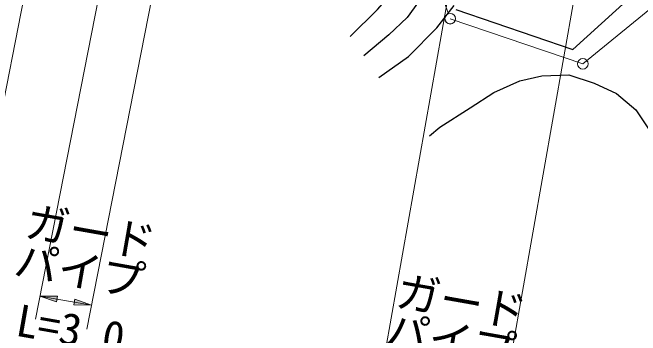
# Model space of a CAD drawing. Units: millimetres, scale not verified. Extents: x 40004 to 680061, y 20002 to 380034.
# Drawn here: x 287976 to 323980, y 231504 to 249993 of the extents above; entities that cross this region are included whole.
import ezdxf
from ezdxf.enums import TextEntityAlignment as Align

# ---------------------------------------------------------------- set-up
doc = ezdxf.new("R2010")
doc.units = ezdxf.units.MM
doc.header["$LTSCALE"] = 1000.09
for name, color, linetype, lineweight in [('M-BGD', 7, 'Continuous', 25), ('M-BMK-ROW', 30, 'Continuous', 13), ('M-STR-HTXT', 7, 'Continuous', 13)]:
    doc.layers.add(name, color=color, linetype=linetype, lineweight=lineweight)
doc.styles.add('ＭＳ ゴシック', font='')
doc.styles.get('ＭＳ ゴシック').set_extended_font_data('MS Gothic')

msp = doc.modelspace()

# ---------------------------------------------------------------- hatches: boundary and pattern name
at = {"layer": 'M-STR-HTXT'}
for points in [[(289548, 233760), (290562, 233750), (290504, 233422)], [(292503, 233238), (291489, 233248), (291547, 233577)]]:
    msp.add_hatch(color=256, dxfattribs=at).paths.add_polyline_path(points)

# ---------------------------------------------------------------- linework, layer by layer
at = {"layer": 'M-BGD'}
for p in [(324490, 251874), (313385, 250174)]:
    msp.add_line(p, (320103, 247885), dxfattribs=at)
for points in [[(307342, 248631), (308896, 250177), (309884, 251296), (310794, 253188)], [(312550, 252425), (310603, 249714), (309561, 248724), (308126, 247507)], [(308985, 246275), (310677, 247469), (312298, 249118), (313298, 250404)], [(311891, 242940), (312473, 243431), (314224, 244540), (315565, 245415), (317061, 246085), (318320, 246374), (319882, 246420), (321325, 245960), (322602, 245364), (323715, 244430), (324707, 242943), (325674, 241263)]]:
    msp.add_lwpolyline(points, dxfattribs=at)
at = {"layer": 'M-BMK-ROW'}
for p, q in [((312054, 252500), (312970, 249928)), ((324917, 250516), (320676, 247057)), ((320676, 247057), (313069, 249642))]:
    msp.add_line(p, q, dxfattribs=at)
for centre, radius in [((313069, 249642), 306), ((313071, 249646), 300), ((320676, 247057), 306)]:
    msp.add_circle(centre, radius, dxfattribs=at)
at = {"layer": 'M-STR-HTXT'}
for p, q in [((294803, 282243), (285166, 233244)), ((298924, 281432), (289287, 232434)), ((301868, 280853), (292231, 231855)), ((317598, 277264), (309187, 229632)), ((323731, 270926), (315320, 223294)), ((289548, 233760), (292503, 233238))]:
    msp.add_line(p, q, dxfattribs=at)
for points in [[(289548, 233760), (290562, 233750), (290504, 233422)], [(292503, 233238), (291489, 233248), (291547, 233577)]]:
    msp.add_lwpolyline(points, close=True, dxfattribs=at)

# ---------------------------------------------------------------- texts
at = {"layer": 'M-STR-HTXT', "style": 'ＭＳ ゴシック'}
for s, p in [('ガード', (292208, 235982)), ('パイプ', (291577, 233772)), ('ガード', (313468, 231997)), ('L=3.0', (291054, 230419)), ('パイプ', (312837, 229787))]:
    msp.add_text(s, height=1833, rotation=349.986, dxfattribs=at).set_placement(p, align=Align.BOTTOM_CENTER)

doc.saveas('drawing.dxf')
